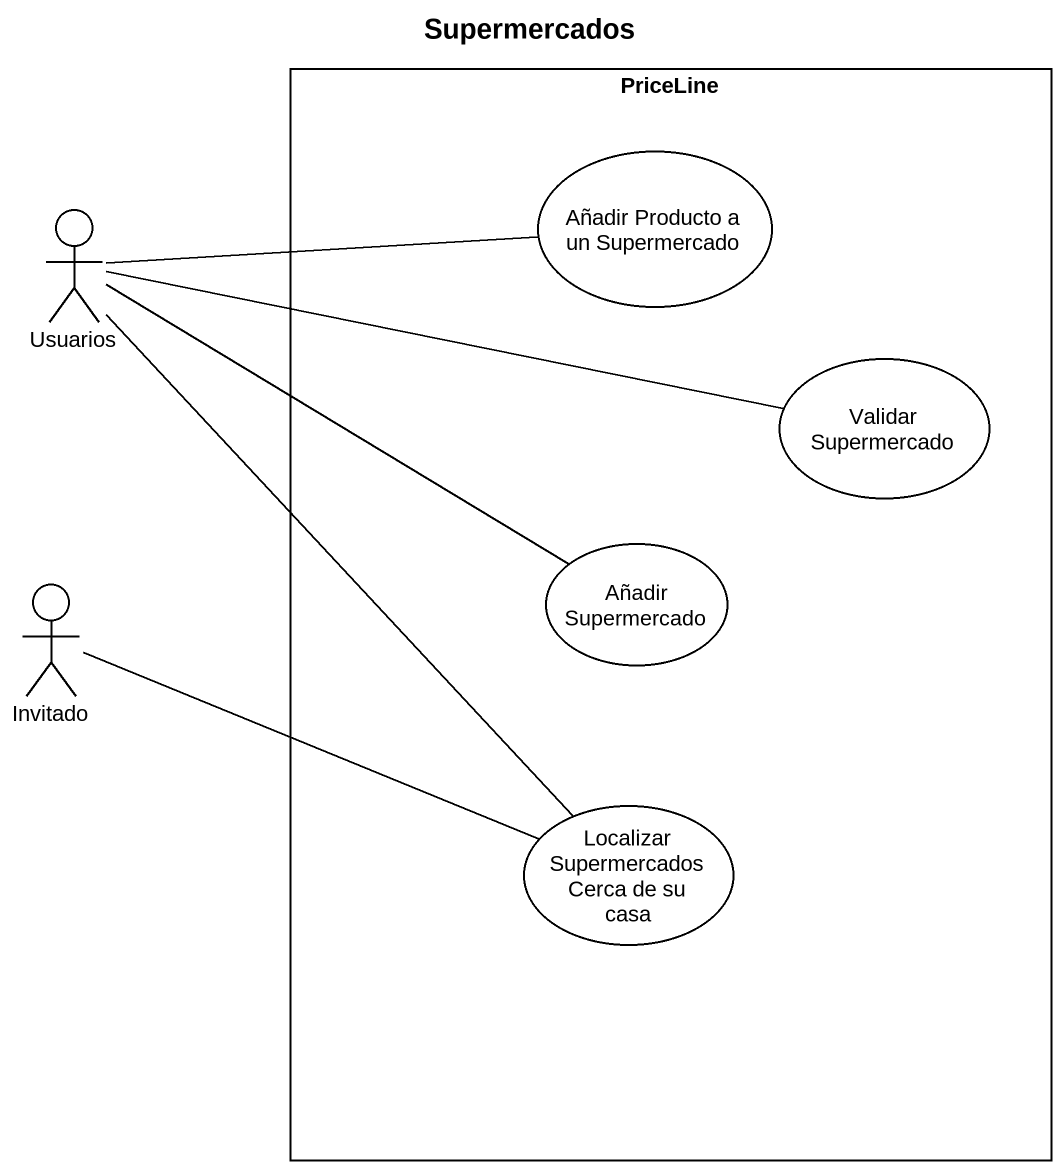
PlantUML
@startuml
title Supermercados
rectangle PriceLine {
  usecase "Añadir Producto a un Supermercado" as Añadir_Producto_a_un
  usecase "Validar Supermercado" as Validar_Supermercado
  usecase "Añadir Supermercado" as Añadir_Supermercado
  usecase "Localizar Supermercados Cerca de su casa" as Localizar_Supermercados
}
actor Usuarios
actor Invitado
Usuarios -right- Añadir_Producto_a_un
Usuarios -right- Validar_Supermercado
Usuarios -right- Añadir_Supermercado
Usuarios -- Localizar_Supermercados
Invitado -right- Localizar_Supermercados
@enduml
